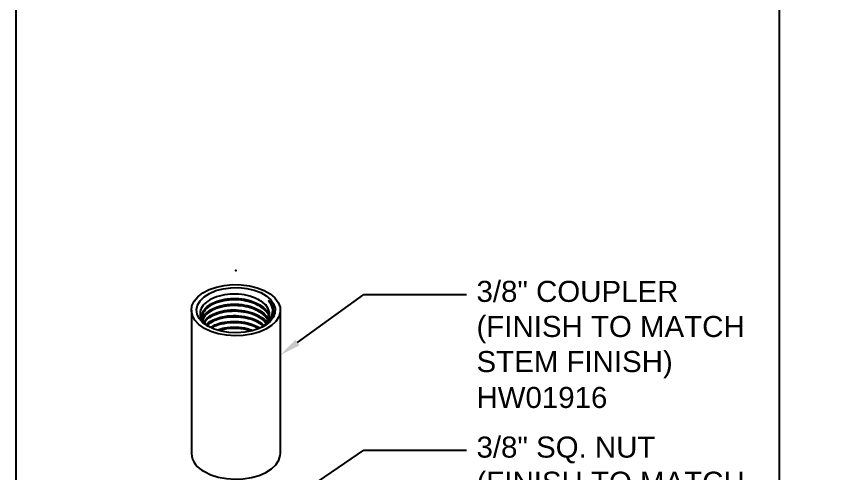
# Model space of a CAD drawing. Extents: x 0 to 7.2, y -16.7 to 0.
# Drawn here: x 0 to 7.25, y -12.43 to -8.36 of the extents above; entities that cross this region are included whole.
import ezdxf
from ezdxf import colors
from ezdxf.entities.mleader import LeaderData, LeaderLine
from ezdxf.math import Vec2, Vec3

# ---------------------------------------------------------------- set-up
doc = ezdxf.new("R2010")
doc.units = 0
doc.header["$LTSCALE"] = 0.5
doc.header["$MEASUREMENT"] = 0
doc.linetypes.add('PHANTOM', pattern=[0.5, 0.25, -0.05, 0.05, -0.05, 0.05, -0.05])
doc.layers.add('Construction', color=60, linetype='PHANTOM', plot=False)
doc.layers.add('Text-Unprinted', color=131, linetype='CONTINUOUS', plot=False)
doc.layers.add('CUST DWG', color=60, linetype='CONTINUOUS', lineweight=20)
doc.layers.add('FAB DWG', color=221, linetype='CONTINUOUS')
doc.layers.add('Mounting', color=4, linetype='CONTINUOUS')
doc.styles.add('LSAD_Standard', font='arial.ttf')

msp = doc.modelspace()

# ---------------------------------------------------------------- linework, layer by layer
at = {"layer": 'Construction', "ltscale": 0.5, "transparency": 16777216}
msp.add_point((1.9536, -10.625), dxfattribs=at)
at = {"layer": 'Mounting', "transparency": 16777216}
for p, q in [((1.5576, -10.9775), (1.5576, -12.2535)), ((2.3496, -12.2535), (2.3496, -10.9775))]:
    msp.add_line(p, q, dxfattribs=at)
at = {"layer": 'Mounting', "transparency": 16777216, "flags": 128}
for points in [[(1.6736, -11.1391), (1.6256, -11.1056), (1.5895, -11.0674), (1.5666, -11.026), (1.5577, -10.9829), (1.5631, -10.9395), (1.5825, -10.8976), (1.6154, -10.8585), (1.6605, -10.8237), (1.7163, -10.7945), (1.7805, -10.7719), (1.8511, -10.7567), (1.9253, -10.7495), (2.0006, -10.7505), (2.0741, -10.7598), (2.1433, -10.7769), (2.2057, -10.8012), (2.2589, -10.8319), (2.3011, -10.8679), (2.3308, -10.9079), (2.3468, -10.9503), (2.3486, -10.9938), (2.3361, -11.0366), (2.3098, -11.0773), (2.2706, -11.1144), (2.2199, -11.1466), (2.1597, -11.1726), (2.092, -11.1916), (2.0192, -11.2028), (1.9441, -11.2059), (1.8694, -11.2008), (1.7977, -11.1875), (1.7316, -11.1667), (1.6736, -11.1391)], [(1.7061, -11.1203), (1.6613, -11.0886), (1.6285, -11.0524), (1.6091, -11.0131), (1.6037, -10.9723), (1.6126, -10.9318), (1.6355, -10.8931), (1.6715, -10.8579), (1.7189, -10.8276), (1.776, -10.8034), (1.8404, -10.7863), (1.9093, -10.7771), (1.9801, -10.776), (2.0499, -10.7832), (2.1156, -10.7984), (2.1747, -10.8209), (2.2248, -10.8498), (2.2638, -10.8839), (2.2901, -10.9219), (2.3026, -10.9621), (2.3008, -11.003), (2.2848, -11.0428), (2.2552, -11.0799), (2.2133, -11.1129), (2.1607, -11.1403), (2.0997, -11.161), (2.0327, -11.1742), (1.9624, -11.1794), (1.8918, -11.1763), (1.8237, -11.165), (1.761, -11.1461), (1.7061, -11.1203)], [(1.6736, -12.4151), (1.7316, -12.4427), (1.7977, -12.4635), (1.8694, -12.4768), (1.9441, -12.4819), (2.0192, -12.4788), (2.092, -12.4676), (2.1597, -12.4486), (2.2199, -12.4226), (2.2706, -12.3904), (2.3098, -12.3533), (2.3361, -12.3126), (2.3486, -12.2698), (2.3496, -12.2535)]]:
    msp.add_lwpolyline(points, dxfattribs=at)
at = {"layer": 'Mounting', "transparency": 16777216}
for centre, radius, start, end in [((2.1275, -11.017), 0.1259, 296.26596, 58.46392), ((2.1623, -10.9879), 0.1268, 336.25595, 49.38247), ((1.7529, -12.2357), 0.1961, 185.19041, 246.14314)]:
    msp.add_arc(centre, radius, start, end, dxfattribs=at)
for points, knots in [([(2.1933, -10.9098), (2.1851, -10.9037), (2.1595, -10.8845), (2.099, -10.8562), (2.0074, -10.8344), (1.9025, -10.8313), (1.8021, -10.848), (1.7174, -10.8832), (1.6578, -10.9327), (1.6305, -10.991), (1.6395, -11.0515), (1.6758, -11.0994), (1.7121, -11.1229), (1.725, -11.1312)], [0, 0, 0, 0, 0.038463, 0.120683, 0.221452, 0.322209, 0.423729, 0.526129, 0.628709, 0.732741, 0.836742, 0.942054, 1, 1, 1, 1]), ([(1.6653, -11.0764), (1.6605, -11.0686), (1.6449, -11.0431), (1.6544, -10.9958), (1.6928, -10.9439), (1.7626, -10.902), (1.8534, -10.8762), (1.9556, -10.8692), (2.0575, -10.8824), (2.1272, -10.9072), (2.1851, -10.9395), (2.2325, -10.9784), (2.2464, -11.0181), (2.2532, -11.0376)], [0, 0, 0, 0, 0.045567, 0.148507, 0.25144, 0.354381, 0.457314, 0.560254, 0.663187, 0.76612, 0.797884, 0.900813, 1, 1, 1, 1]), ([(2.2496, -11.0441), (2.2494, -11.04), (2.2481, -11.0155), (2.2176, -10.9797), (2.1662, -10.9392), (2.1024, -10.9095), (2.0178, -10.8881), (1.9204, -10.8822), (1.8209, -10.8956), (1.7357, -10.9274), (1.6775, -10.9733), (1.6496, -11.0159), (1.6538, -11.0408), (1.6549, -11.047)], [0, 0, 0, 0, 0.02239, 0.135469, 0.21044, 0.303644, 0.396848, 0.509937, 0.623017, 0.736103, 0.849182, 0.962261, 1, 1, 1, 1]), ([(1.6574, -11.0613), (1.6577, -11.0568), (1.6589, -11.0336), (1.6949, -10.9949), (1.762, -10.953), (1.8535, -10.9272), (1.9556, -10.9203), (2.0575, -10.9334), (2.1273, -10.9582), (2.185, -10.9906), (2.2247, -11.021), (2.2363, -11.051), (2.2401, -11.061)], [0, 0, 0, 0, 0.029939, 0.154244, 0.278561, 0.402867, 0.527181, 0.651487, 0.775793, 0.814153, 0.938453, 1, 1, 1, 1]), ([(2.2371, -11.0663), (2.2292, -11.0525), (2.2141, -11.0256), (2.1653, -10.9903), (2.1026, -10.9605), (2.0177, -10.9391), (1.9205, -10.9332), (1.8206, -10.9467), (1.7368, -10.9785), (1.6786, -11.0203), (1.6656, -11.0524), (1.6599, -11.0662)], [0, 0, 0, 0, 0.091031, 0.176326, 0.282364, 0.388403, 0.517064, 0.645715, 0.774372, 0.903023, 1, 1, 1, 1]), ([(2.2449, -10.8916), (2.258, -10.9142), (2.2841, -10.9595), (2.2755, -11.0312), (2.2366, -11.0942), (2.1887, -11.1241), (2.1676, -11.1373)], [0, 0, 0, 0, 0.267014, 0.534125, 0.794596, 1, 1, 1, 1]), ([(2.2522, -11.0217), (2.2523, -11.008), (2.2524, -10.9738), (2.2241, -10.9358), (2.1988, -10.9144), (2.1933, -10.9098)], [0, 0, 0, 0, 0.342533, 0.856597, 1, 1, 1, 1]), ([(2.2858, -10.9931), (2.2863, -10.9797), (2.2877, -10.9442), (2.2613, -10.9118), (2.2449, -10.8916)], [0, 0, 0, 0, 0.376005, 1, 1, 1, 1]), ([(1.6697, -11.0848), (1.6778, -11.072), (1.6972, -11.0415), (1.7632, -11.0042), (1.8532, -10.9782), (1.9557, -10.9713), (2.0574, -10.9845), (2.1275, -11.0092), (2.1846, -11.0417), (2.2173, -11.0635), (2.2267, -11.0838), (2.227, -11.0843)], [0, 0, 0, 0, 0.102582, 0.244247, 0.3859, 0.527562, 0.669215, 0.810868, 0.854581, 0.996228, 1, 1, 1, 1]), ([(2.2213, -11.0943), (2.2177, -11.0885), (2.2064, -11.0698), (2.1648, -11.0415), (2.1028, -11.0115), (2.0177, -10.9902), (1.9205, -10.9843), (1.8204, -10.9977), (1.7377, -11.0297), (1.6864, -11.0636), (1.6757, -11.0868), (1.6733, -11.0918)], [0, 0, 0, 0, 0.04399, 0.140153, 0.259703, 0.379254, 0.52431, 0.669354, 0.814406, 0.95945, 1, 1, 1, 1]), ([(1.6937, -11.1043), (1.6951, -11.1024), (1.7091, -11.0833), (1.7645, -11.0556), (1.8529, -11.0292), (1.9557, -11.0224), (2.0577, -11.0354), (2.1267, -11.0605), (2.1753, -11.0864), (2.1911, -11.1022), (2.2015, -11.1124)], [0, 0, 0, 0, 0.0183894, 0.1851442, 0.3518851, 0.5186363, 0.6853776, 0.8521185, 0.9035728, 1, 1, 1, 1]), ([(2.1948, -11.1168), (2.1861, -11.1097), (2.1607, -11.0888), (2.1021, -11.0628), (2.018, -11.0411), (1.9202, -11.0352), (1.8215, -11.049), (1.7435, -11.076), (1.7134, -11.1021), (1.7015, -11.1125)], [0, 0, 0, 0, 0.075137, 0.218809, 0.36248, 0.536804, 0.711113, 0.885432, 1, 1, 1, 1]), ([(1.7302, -11.1303), (1.7416, -11.1228), (1.7744, -11.1008), (1.8542, -11.0807), (1.9552, -11.0734), (2.0584, -11.0862), (2.1251, -11.1124), (2.1616, -11.1291), (2.1678, -11.1345), (2.168, -11.1347)], [0, 0, 0, 0, 0.1087275, 0.3151442, 0.5215737, 0.7279908, 0.9344075, 0.9981054, 1, 1, 1, 1]), ([(2.1882, -11.1265), (2.1909, -11.1253), (2.2239, -11.1112), (2.2543, -11.0793), (2.2725, -11.0488), (2.2784, -11.0389)], [0, 0, 0, 0, 0.057559, 0.694464, 1, 1, 1, 1]), ([(2.16, -11.1434), (2.1409, -11.1335), (2.1004, -11.1124), (2.0176, -11.0925), (1.92, -11.086), (1.8227, -11.1007), (1.7591, -11.1193), (1.7389, -11.1349), (1.7382, -11.1355)], [0, 0, 0, 0, 0.15938, 0.338938, 0.556805, 0.774652, 0.992513, 1, 1, 1, 1]), ([(1.7869, -11.1539), (1.8091, -11.1466), (1.8602, -11.1296), (1.9554, -11.1253), (2.0427, -11.1338), (2.0864, -11.1511), (2.1012, -11.157)], [0, 0, 0, 0, 0.233583, 0.53833, 0.843058, 1, 1, 1, 1]), ([(2.0846, -11.1626), (2.0642, -11.1567), (2.0126, -11.1418), (1.9212, -11.1386), (1.8452, -11.1449), (1.8128, -11.1577), (1.8076, -11.1597)], [0, 0, 0, 0, 0.230492, 0.582107, 0.933692, 1, 1, 1, 1])]:
    msp.add_open_spline(points, degree=3, knots=knots, dxfattribs=at)
at = {"layer": 'Text-Unprinted', "ltscale": 0.5, "transparency": 16777216}
msp.add_lwpolyline([(0, 0), (6.7876, 0), (6.7876, -16.7148), (0, -16.7149)], close=True, dxfattribs=at)

# ---------------------------------------------------------------- texts
at = {"layer": 'FAB DWG', "ltscale": 0.5, "transparency": 16777216, "insert": (4.0946, -11.6605), "char_height": 0.1875, "width": 3.15153, "attachment_point": 1, "style": 'LSAD_Standard'}
msp.add_mtext('\\A1;HW01916', dxfattribs=at)

# ---------------------------------------------------------------- leaders
at = {"layer": 'CUST DWG', "ltscale": 0.5, "transparency": 16777216}
ml = msp.add_multileader_mtext('Standard', dxfattribs=at)
ml.set_content('\\A1;3/8" COUPLER\\P(FINISH TO MATCH\\PSTEM FINISH)', color=256, style='LSAD_Standard')
ml.set_leader_properties()
ml.build(insert=Vec2(0, 0))
ml.multileader.update_dxf_attribs({"dogleg_length": 0.36, "arrow_head_size": 0.1875})
ctx = ml.context
ctx.base_point, ctx.char_height, ctx.arrow_head_size, ctx.landing_gap_size, ctx.plane_origin = Vec3(4.0051, -10.8372), 0.1875, 0.1875, 0.09, Vec3(1.6639, -11.3721)
notes = []
notes.append((ctx, [(0, (1, 1, 0), (3.0929, -10.8372), (1, 0), 0.9121, [(0, [(2.3496, -11.3764)], 0, [])])]))
ctx.mtext.insert, ctx.mtext.width, ctx.mtext.defined_height, ctx.mtext.flow_direction = Vec3(4.0951, -10.7159), 3.15153, 0.8541, 5
ml = msp.add_multileader_mtext('Standard', dxfattribs=at)
ml.set_content('\\A1;3/8" SQ. NUT\\P(FINISH TO MATCH\\PSTEM FINISH)', color=256, style='LSAD_Standard')
ml.set_leader_properties()
ml.build(insert=Vec2(0, 0))
ml.multileader.update_dxf_attribs({"dogleg_length": 0.36, "arrow_head_size": 0.1875})
ctx = ml.context
ctx.base_point, ctx.char_height, ctx.arrow_head_size, ctx.landing_gap_size, ctx.plane_origin = Vec3(4.0051, -12.2239), 0.1875, 0.1875, 0.09, Vec3(1.6639, -12.7587)
notes.append((ctx, [(0, (1, 1, 0), (3.0929, -12.2239), (1, 0), 0.9121, [(0, [(2.3496, -12.7302)], 0, [])])]))
ctx.mtext.insert, ctx.mtext.width, ctx.mtext.defined_height, ctx.mtext.flow_direction = Vec3(4.0951, -12.1026), 3.15153, 0.8541, 5
for ctx, leaders in notes:
    for number, flags, end, landing, length, lines in leaders:
        leader = LeaderData()
        leader.index, (leader.has_last_leader_line, leader.has_dogleg_vector, leader.attachment_direction) = number, flags
        leader.last_leader_point, leader.dogleg_vector, leader.dogleg_length = Vec3(end), Vec3(landing), length
        for number, points, colour, breaks in lines:
            line = LeaderLine()
            line.index, line.vertices, line.color, line.breaks = number, Vec3.list(points), colors.encode_raw_color(colour), breaks
            leader.lines.append(line)
        ctx.leaders.append(leader)

doc.saveas('drawing.dxf')
